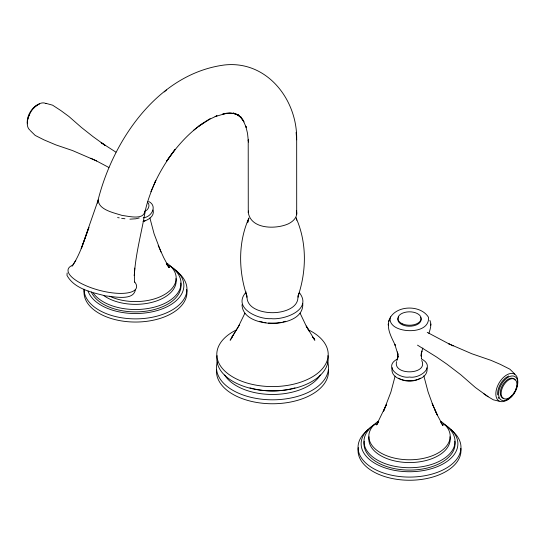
<?xml version="1.0" encoding="UTF-8"?>
<svg xmlns="http://www.w3.org/2000/svg" width="545" height="545" viewBox="0 0 545 545"><rect width="100%" height="100%" fill="white"/><g stroke="black" fill="none" stroke-linecap="round" stroke-linejoin="round"><path stroke-width="0.82" d="M98.25 199.865C98.277 210.002 114.6 212.897 122.189 215.473C128.204 216.038 144.173 220.561 144.786 211.024M144.936 212.754C141.332 233.648 135.501 254.317 134.308 275.566L134.349 274.769L134.54 282.31M134.308 275.566L134.758 268.072M67.158 272.922L66.974 275.341C74.256 288.939 91.928 292.352 105.662 295.928C113.537 296.453 133.838 301.412 135.46 289.409M247.062 295.683C245.877 309.076 263.501 313.048 273.842 312.666C283.591 312.428 299.348 308.034 297.843 295.676M396.93 360.552L397.932 355.912L397.659 358.29L397.687 353.14L397.932 357.234L397.366 351.947L397.925 354.509L394.859 344.447L395.268 345.373C391.814 337.825 386.364 328.928 389.11 320.419M429.91 320.406C431.981 324.568 430.087 329.323 428.929 333.492M430.727 325.242L430.843 324.016M298.163 297.202L298.885 293.305L298.537 294.695C306.59 270.034 306.76 242.293 296.276 218.354M395.111 376.132L390.901 392.032L383.571 411.175L386.555 404.281L376.568 424.848L378.332 421.871M97.392 202.849C111.902 141.577 157.491 73.664 224.595 64.971C267.104 60.318 297.543 99.892 296.671 139.806L296.698 214.301M144.779 213.088C147.027 201.759 151.21 190.941 155.836 180.395L150.883 191.758M248.69 218.395L247.607 222.776L248.861 218.164M27.795 119.348L28.108 118.102M248.874 218.095C238.185 242.13 238.431 270.034 246.497 294.825L246.115 293.305L246.844 297.257M422.818 348.044L421.476 352.642L421.898 351.075L421.074 356.144L421.346 353.031L421.51 358.63M392.148 367.637C388.592 384.933 429.882 385.165 426.953 367.814M97.984 200.635L81.232 248.704L88.93 227.415C84.073 240.645 80.122 254.522 72.049 266.267M28.497 116.814L29.798 113.701M97.439 203.019L97.875 201.888M515.788 389.62L516.51 387.822M396.549 361.628C392.836 375.887 428.595 374.912 421.748 360.518M388.605 321.57C393.02 305.009 420.263 303.749 428.513 317.333C429.828 333.431 401.352 333.458 392.959 325.358A19.395 11.2 0 0 1 390.656 316.89M244.889 313.239L238.342 326.7L230.133 340.243L231.986 337.587M154.712 182.963C160.264 171.055 167.192 159.835 175.143 149.378L166.75 160.966C178.276 144.241 192.365 128.838 210.159 118.694M376.568 424.848L378.7 421.258M239.459 324.902L231.761 337.375L233.192 335.059M72.73 265.299L75.803 260.435M513.479 393.79L514.582 392.046M377.092 423.874L378.353 422.341M246.238 292.011C231.795 307.816 258.017 319.595 271.206 318.655C284.333 320.119 312.789 309.819 299.416 292.72M510.91 396.862L511.796 395.888M33.64 108.169L35.023 106.827M164.243 91.921L166.443 90.027M204.429 122.359L199.02 126.024L209.852 119.171L217.012 115.778L215.098 116.61L226.291 113.292L222.769 114.041L229.452 113.142L226.618 113.265L233.567 113.414L229.786 113.101M193.727 130.16L200.533 124.832M35.507 106.459L38.014 104.776M145.576 210.949C148.805 209.307 150.352 204.695 147.436 202.004M509.5 398.123L505.147 400.52M397.346 359.066C382.822 366.724 399.437 378.952 409.513 377.031C419.759 378.959 436.252 366.683 421.51 358.978M420.372 378.155C413.941 382.161 405.078 382.147 398.654 378.155M508.533 376.016L505.147 378.25L502.449 381.098A14.626 8.447 -60 0 0 499.574 385.765A14.626 8.447 -60 0 0 497.919 390.765L497.633 393.061A14.872 8.584 -60 0 0 497.674 394.818M143.866 221.325L145.42 220.541M143.274 217.816C151.456 217.196 157.852 205.983 148.703 201.473M143.049 221.427C148.097 220.207 154.869 216.086 153.07 210.016M139.275 217.966L135.787 218.79L129.914 219.158M282.923 321.945L285.321 321.278M281.329 322.388L276.342 323.096L268.433 323.083M124.941 218.763L121.664 218.32M229.813 113.108L232.872 113.374L238.124 114.797L234.99 113.857L238.758 115.411L233.471 113.067M263.467 322.333L265.946 322.708M117.604 217.55L119.226 217.857M45.862 103.325L52.579 105.171L60.863 110.574L68.888 116.467L81.464 127.482L93.032 136.625L105.28 145.488L101.152 142.633L115.901 152.144M499.138 401.229L493.314 399.805L488.048 396.678L475.383 387.502L460.784 374.756L446.975 364.196L436.463 356.961L417.497 345.149M259.781 321.312L262.724 322.129M90.838 158.234L96.513 160.911L72.519 150.549L55.917 144.909L44.002 139.874L35.193 135.426L30.179 130.48M452.439 345.53L453.14 345.857L448.596 343.704L471.868 353.766L490.991 360.34L500.201 364.312L509.854 369.176L514.821 374.074M233.423 113.047L237.654 114.961L241.033 117.236L237.729 114.893M95.988 160.659L108.905 167.506M448.944 343.868L427.239 332.348M483.415 393.483L488.048 396.678M237.729 114.954L241.66 118.129L240.1 116.691L242.832 119.907L240.393 116.623L243.935 121.903L243.043 120.084L246.17 127.326L245.788 126.174L247.519 133.348L248.438 142.034L248.213 139.806L248.268 212.468C250.85 229.411 275.927 229.425 288.285 223.859A24.266 14.013 0 0 0 296.357 210.649M312.673 337.185L314.37 338.731L312.537 337.055M166.504 264.318L167.928 265.681L166.688 264.196M166.28 263.705L169.454 267.561L167.737 265.476L168.895 267.357L163.629 257.478L158.2 245.441M312.953 337.525L314.867 340.243L306.181 326.033L309.356 331.197L305.861 325.276L300.097 313.205M440.667 422.334L441.934 423.881M441.811 423.751L442.962 425.618L437.724 415.821L432.185 403.538L437.192 414.929L434.76 409.608M498.225 397.339L498.798 398.456M161 252.008L154.092 233.798L149.895 217.986M432.873 405.16L428.084 391.916L423.806 375.798M296.289 218.518L296.637 220.105L296.255 217.584M388.183 324.009L388.292 325.229M296.119 132.292L296.671 139.806M302.748 303.299C303.933 319.207 283.162 323.805 270.736 323.383C259.42 322.865 242.532 318.518 242 304.757M421.081 318.859A11.629 6.71 0 0 1 408.941 326.223A11.629 6.71 0 0 1 398.109 318.205M398.388 317.565A11.629 6.71 0 0 1 398.77 316.945M420.638 317.565A11.629 6.71 0 0 1 420.91 318.205M503.784 398.429A11.138 6.431 -60 0 1 502.871 384.647A11.138 6.431 -60 0 1 515.107 380.035M508.928 398.722A15.498 8.952 -60 0 1 495.855 394.689A15.498 8.952 -60 0 1 507.504 374.504A15.498 8.952 -60 0 1 517.539 383.809M517.28 385.165A15.498 8.952 -60 0 1 516.919 386.541M511.959 395.725A15.498 8.952 -60 0 1 510.985 396.815M454.823 441.232A45.535 26.289 0 0 1 409.513 470.097A45.535 26.289 0 0 1 364.196 441.232M443.548 423.976A45.535 26.289 0 0 1 441.069 460.389A45.535 26.289 0 0 1 377.951 460.389A45.535 26.289 0 0 1 375.471 423.976M450.006 436.756A40.691 23.489 0 0 1 409.513 462.555A40.691 23.489 0 0 1 369.019 436.756M440.966 421.387A40.691 23.489 0 0 1 437.328 453.44A40.691 23.489 0 0 1 381.698 453.44A40.691 23.489 0 0 1 378.06 421.387M460.838 448.344A51.468 29.716 0 0 1 408.879 480.247A51.468 29.716 0 0 1 358.29 447.622M443.719 424.058A48.382 27.931 0 0 1 443.719 463.557A48.382 27.931 0 0 1 375.301 463.557A48.382 27.931 0 0 1 375.301 424.058M450.545 429.433A51.468 29.716 0 0 1 444.202 469.32A51.468 29.716 0 0 1 374.824 469.32A51.468 29.716 0 0 1 368.475 429.433M27.434 123.817A13.564 7.828 -60 0 1 37.782 104.66M38.709 104.279A13.564 7.828 -60 0 1 39.621 104.02M29.737 129.935A15.498 8.952 -60 0 1 30.847 111.889A15.498 8.952 -60 0 1 45.964 103.591M180.804 283.025A45.535 26.289 0 0 1 143.274 311.502A45.535 26.289 0 0 1 91.322 291.991M169.529 265.769A45.535 26.289 0 0 1 159.658 305.507A45.535 26.289 0 0 1 93.42 293.292M175.981 278.556A40.691 23.489 0 0 1 151.06 302.564A40.691 23.489 0 0 1 104.034 295.758M166.94 263.187A40.691 23.489 0 0 1 164.263 294.702A40.691 23.489 0 0 1 109.674 296.248M186.71 289.415A51.468 29.716 0 0 1 136.121 322.041A51.468 29.716 0 0 1 84.162 290.138M169.699 265.851A48.382 27.931 0 0 1 158.295 310.234A48.382 27.931 0 0 1 88.038 291.05M175.272 270.313A51.468 29.716 0 0 1 152.825 317.142A51.468 29.716 0 0 1 84.019 289.163M134.792 282.044A35.364 12.194 15 0 1 98.89 290.192A35.364 12.194 15 0 1 72.601 265.252M248.268 212.468A24.266 14.013 0 0 1 248.534 211.01M308.538 329.895A55.706 32.162 0 0 1 312.953 376.534A55.706 32.162 0 0 1 232.047 376.534A55.706 32.162 0 0 1 236.462 329.895M328.444 369.844A56.012 32.339 0 0 1 272.5 403.763A56.012 32.339 0 0 1 216.556 369.844M327.688 361.948A56.012 32.339 0 0 1 272.5 399.812A56.012 32.339 0 0 1 217.312 361.948M320.392 374.994A50.862 29.369 0 0 1 272.5 394.464A50.862 29.369 0 0 1 224.608 374.994M294.995 387.877A50.862 29.369 0 0 1 291.963 388.674M291.194 388.851A50.862 29.369 0 0 1 253.806 388.851M253.037 388.674A50.862 29.369 0 0 1 250.005 387.877M327.94 355.619A55.706 32.162 0 0 1 272.5 390.935A55.706 32.162 0 0 1 217.06 355.619M402.741 323.982A11.629 6.71 0 0 0 421.081 319.186A11.629 6.71 0 0 0 404.71 312.414A11.629 6.71 0 0 0 402.741 323.982M511.053 396.44A11.138 6.431 -60 0 0 514.589 379.184A11.138 6.431 -60 0 0 501.407 390.867A11.138 6.431 -60 0 0 511.053 396.44M510.645 397.598A13.564 7.828 -60 0 0 514.943 376.588A13.564 7.828 -60 0 0 498.893 390.82A13.564 7.828 -60 0 0 510.645 397.598"/></g></svg>
